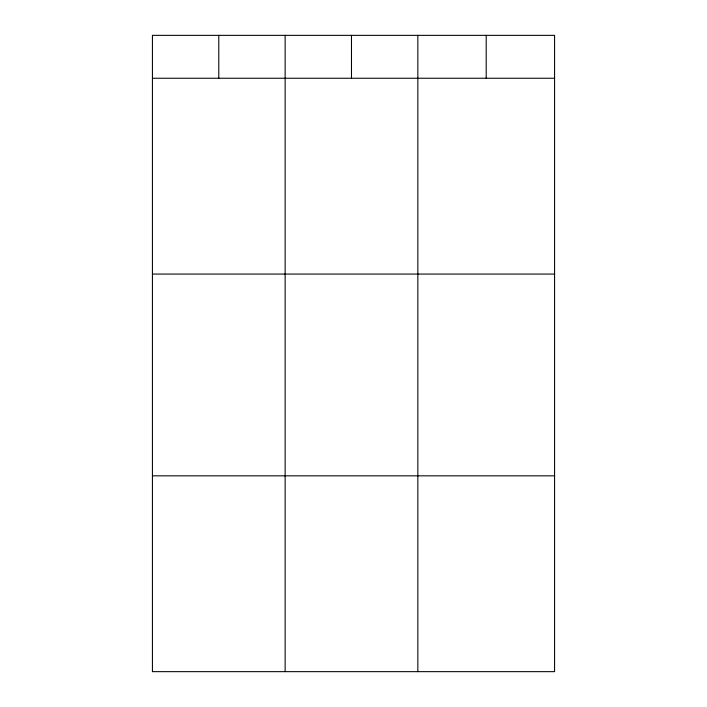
<?xml version="1.0" encoding="UTF-8"?>
<svg xmlns="http://www.w3.org/2000/svg" width="707" height="707" viewBox="0 0 707 707"><rect width="100%" height="100%" fill="white"/><g stroke="black" fill="none" stroke-linecap="round" stroke-linejoin="round"><path stroke-width="1.06" d="M554.571 274.069L554.571 35.35L152.429 35.35L152.429 671.65L554.571 671.65L554.571 274.069L152.429 274.069M152.429 78.247L554.571 78.247M152.429 475.829L554.571 475.829M486.204 35.35L486.204 78.247M417.846 35.35L417.846 671.65M351.485 35.35L351.485 78.247M285.133 35.35L285.133 671.65M218.781 35.35L218.781 78.247"/></g></svg>
